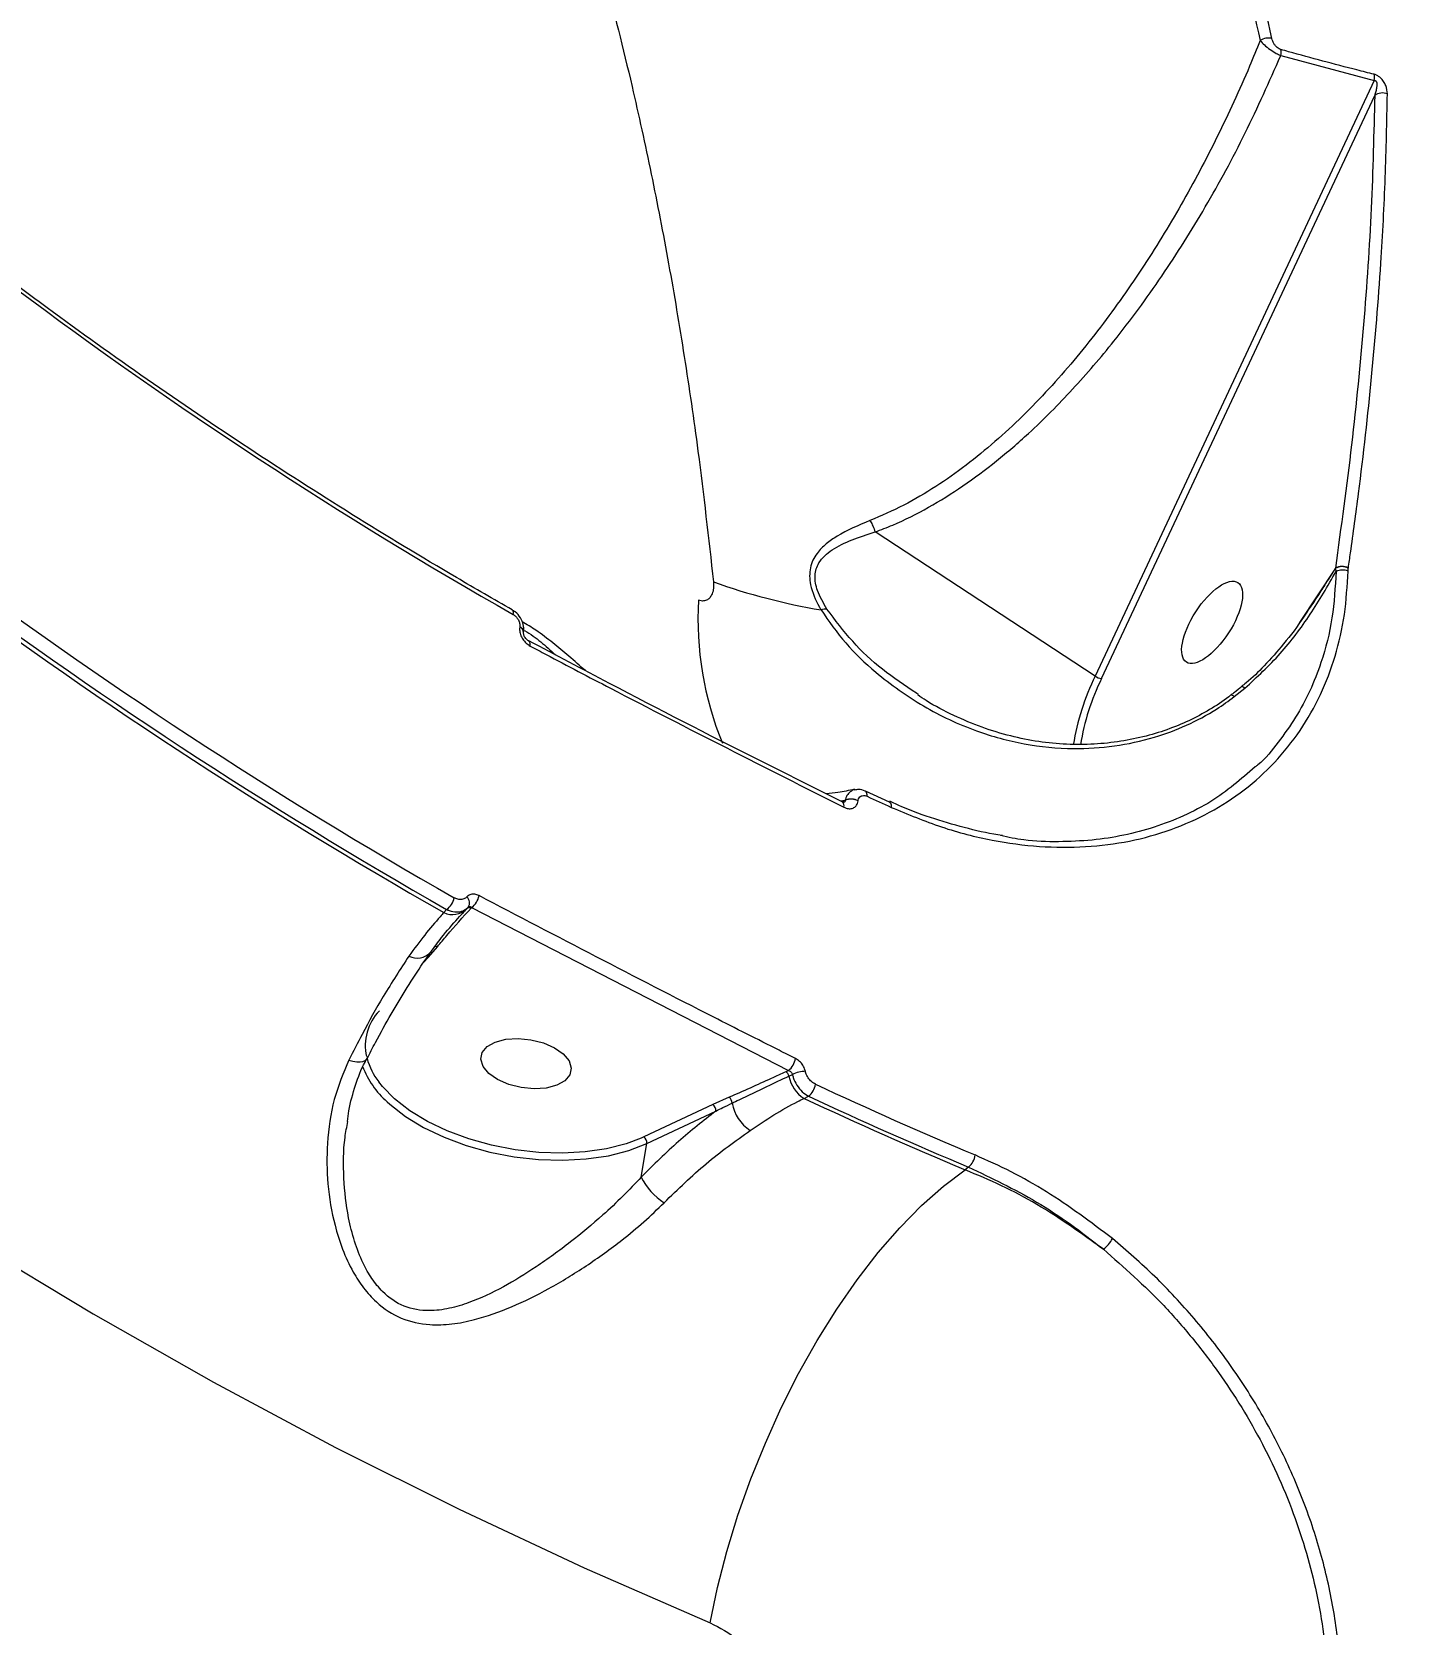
# Model space of a CAD drawing. Header units: millimetres. Extents: x -6328 to 5334, y -5037 to 4112.
# Drawn here: x -2576.2 to -2439.1, y 128.3 to 285.2 of the extents above; entities that cross this region are included whole.
import ezdxf

# ---------------------------------------------------------------- set-up
doc = ezdxf.new("R2010")
doc.units = ezdxf.units.MM
for name, color, linetype in [('DIKOM_ОБЪЕКТ', 7, 'Continuous'), ('DIKOM_РАЗМЕР_ЗОНА', 7, 'Continuous'), ('DIKOM_РАЗМЕР_ОБЪЕКТА', 7, 'Continuous')]:
    doc.layers.add(name, color=color, linetype=linetype)
doc.styles.add('style1', font='arial.ttf', dxfattribs={"width": 0.8})
doc.dimstyles.new('1-50', dxfattribs={"dimtxt": 300, "dimasz": 200, "dimexe": 100, "dimexo": 0, "dimgap": 100, "dimtad": 1, "dimtxsty": 'style1', "dimcen": 200, "dimclrd": 7, "dimclre": 7, "dimclrt": 7, "dimadec": 1, "dimazin": 2, "dimtfac": 1, "dimtmove": 0, "dimatfit": 2, "dimfxl": 0, "dimlwd": 25, "dimlwe": 18, "dimarcsym": 0})

# ---------------------------------------------------------------- blocks, each defined once
blk = doc.blocks.new('*D0')
at = {"layer": 'Defpoints', "color": 0, "transparency": 16777216}
for p in [(-3539.45, 760.32), (3333.52, 448.13), (3333.52, -4437.11)]:
    blk.add_point(p, dxfattribs=at)
at = {"layer": 'DIKOM_РАЗМЕР_ОБЪЕКТА', "color": 7, "lineweight": 18, "transparency": 16777216}
for p, q in [((-3539.45, 760.32), (-3539.45, -4537.11)), ((3333.52, 448.13), (3333.52, -4537.11))]:
    blk.add_line(p, q, dxfattribs=at)
at = {"layer": 'DIKOM_РАЗМЕР_ОБЪЕКТА', "color": 7, "lineweight": 25, "transparency": 16777216}
blk.add_line((-3339.45, -4437.11), (3133.52, -4437.11), dxfattribs=at)
at = {"layer": 'DIKOM_РАЗМЕР_ОБЪЕКТА', "color": 7, "transparency": 16777216}
for points in [[(-3339.45, -4403.77), (-3339.45, -4470.44), (-3539.45, -4437.11)], [(3133.52, -4403.77), (3133.52, -4470.44), (3333.52, -4437.11)]]:
    blk.add_solid(points, dxfattribs=at)
at = {"layer": 'DIKOM_РАЗМЕР_ОБЪЕКТА', "color": 7, "transparency": 16777216, "insert": (-102.96, -4183.94), "char_height": 300, "attachment_point": 5, "style": 'style1'}
blk.add_mtext('6900', dxfattribs=at)
blk = doc.blocks.new('*D1')
at = {"layer": 'Defpoints', "color": 0, "transparency": 16777216}
for p in [(-5040.91, 625.75), (5333.52, 448.13), (5333.52, -4936.78)]:
    blk.add_point(p, dxfattribs=at)
at = {"layer": 'DIKOM_РАЗМЕР_ЗОНА', "color": 7, "lineweight": 18, "transparency": 16777216}
for p, q in [((-5040.91, 625.75), (-5040.91, -5036.78)), ((5333.52, 448.13), (5333.52, -5036.78))]:
    blk.add_line(p, q, dxfattribs=at)
at = {"layer": 'DIKOM_РАЗМЕР_ЗОНА', "color": 7, "lineweight": 25, "transparency": 16777216}
blk.add_line((-4840.91, -4936.78), (5133.52, -4936.78), dxfattribs=at)
at = {"layer": 'DIKOM_РАЗМЕР_ЗОНА', "color": 7, "transparency": 16777216}
for points in [[(-4840.91, -4903.45), (-4840.91, -4970.11), (-5040.91, -4936.78)], [(5133.52, -4903.45), (5133.52, -4970.11), (5333.52, -4936.78)]]:
    blk.add_solid(points, dxfattribs=at)
at = {"layer": 'DIKOM_РАЗМЕР_ЗОНА', "color": 7, "transparency": 16777216, "insert": (-104.69, -4683.61), "char_height": 300, "attachment_point": 5, "style": 'style1'}
blk.add_mtext('10400', dxfattribs=at)
blk = doc.blocks.new('*D2')
at = {"layer": 'Defpoints', "color": 0, "transparency": 16777216}
for p in [(-5303.77, 2121.42), (-1621.11, 2121.42), (560.33, -2395.62)]:
    blk.add_point(p, dxfattribs=at)
at = {"layer": 'DIKOM_РАЗМЕР_ОБЪЕКТА', "color": 7, "lineweight": 18, "transparency": 16777216}
for p, q in [((-1621.11, 2121.42), (-5403.77, 2121.42)), ((560.33, -2395.62), (-5403.77, -2395.62))]:
    blk.add_line(p, q, dxfattribs=at)
at = {"layer": 'DIKOM_РАЗМЕР_ОБЪЕКТА', "color": 7, "lineweight": 25, "transparency": 16777216}
blk.add_line((-5303.77, -2195.62), (-5303.77, 1921.42), dxfattribs=at)
at = {"layer": 'DIKOM_РАЗМЕР_ОБЪЕКТА', "color": 7, "transparency": 16777216}
for points in [[(-5337.11, 1921.42), (-5270.44, 1921.42), (-5303.77, 2121.42)], [(-5337.11, -2195.62), (-5270.44, -2195.62), (-5303.77, -2395.62)]]:
    blk.add_solid(points, dxfattribs=at)
at = {"layer": 'DIKOM_РАЗМЕР_ОБЪЕКТА', "color": 7, "transparency": 16777216, "insert": (-5556.94, -137.1), "char_height": 300, "attachment_point": 5, "rotation": 90, "style": 'style1'}
blk.add_mtext('4500', dxfattribs=at)
blk = doc.blocks.new('*D3')
at = {"layer": 'Defpoints', "color": 0, "transparency": 16777216}
for p in [(-1814.92, 4111.71), (-5877.98, -3895.62), (33.33, -3895.62)]:
    blk.add_point(p, dxfattribs=at)
at = {"layer": 'DIKOM_РАЗМЕР_ЗОНА', "color": 7, "lineweight": 18, "transparency": 16777216}
for p, q in [((-1814.92, 4111.71), (-5977.98, 4111.71)), ((33.33, -3895.62), (-5977.98, -3895.62))]:
    blk.add_line(p, q, dxfattribs=at)
at = {"layer": 'DIKOM_РАЗМЕР_ЗОНА', "color": 7, "lineweight": 25, "transparency": 16777216}
blk.add_line((-5877.98, 3911.71), (-5877.98, -3695.62), dxfattribs=at)
at = {"layer": 'DIKOM_РАЗМЕР_ЗОНА', "color": 7, "transparency": 16777216}
for points in [[(-5911.31, 3911.71), (-5844.65, 3911.71), (-5877.98, 4111.71)], [(-5911.31, -3695.62), (-5844.65, -3695.62), (-5877.98, -3895.62)]]:
    blk.add_solid(points, dxfattribs=at)
at = {"layer": 'DIKOM_РАЗМЕР_ЗОНА', "color": 7, "transparency": 16777216, "insert": (-6131.15, 108.05), "char_height": 300, "attachment_point": 5, "rotation": 90, "style": 'style1'}
blk.add_mtext('8000', dxfattribs=at)

msp = doc.modelspace()

# ---------------------------------------------------------------- linework, layer by layer
at = {"layer": 'DIKOM_ОБЪЕКТ', "color": 7, "linetype": 'Continuous', "lineweight": 15}
for p, q in [((-2453.081, 282.838), (-2443.876, 280.39)), ((-2443.876, 280.39), (-2471.375, 221.7)), ((-2470.741, 221.474), (-2443.831, 278.905)), ((-2471.375, 221.7), (-2493.047, 235.901)), ((-2447.707, 232.329), (-2451.228, 226.983)), ((-2447.721, 232.299), (-2448.384, 231.264)), ((-2447.707, 232.329), (-2447.721, 232.299)), ((-2447.721, 232.299), (-2447.632, 232.009)), ((-2446.455, 232.053), (-2446.43, 232.324)), ((-2446.43, 232.324), (-2446.425, 232.36)), ((-2528.08, 226.554), (-2528.083, 226.532)), ((-2527.182, 225.151), (-2527.199, 225.161)), ((-2488.821, 219.9), (-2488.977, 220.009)), ((-2457.965, 219.811), (-2457.985, 219.801)), ((-2457.664, 219.675), (-2456.626, 220.503)), ((-2491.64, 209.267), (-2494.012, 210.353)), ((-2496.485, 209.407), (-2496.002, 209.48)), ((-2496.005, 209.458), (-2496.321, 209.325)), ((-2496.251, 209.26), (-2496.269, 209.27)), ((-2496.002, 209.48), (-2496.005, 209.458)), ((-2494.738, 209.4), (-2494.735, 209.422)), ((-2535.285, 198.705), (-2535.562, 198.4)), ((-2532.874, 198.843), (-2532.822, 198.899)), ((-2532.822, 198.899), (-2501.599, 182.837)), ((-2537.085, 194), (-2536.195, 195.032)), ((-2537.592, 193.445), (-2537.085, 194)), ((-2501.599, 182.837), (-2501.846, 182.721)), ((-2501.559, 182.286), (-2501.211, 182.45)), ((-2509.043, 179.481), (-2515.861, 176.285)), ((-2507.45, 180.193), (-2509.043, 179.481)), ((-2500.062, 180.08), (-2499.612, 180.293)), ((-2515.566, 175.642), (-2508.749, 178.838)), ((-2515.861, 176.285), (-2516.098, 176.177)), ((-2516.103, 172.34), (-2515.566, 175.642)), ((-2483.849, 173.308), (-2484.19, 173.046))]:
    msp.add_line(p, q, dxfattribs=at)
at = {"layer": 'DIKOM_ОБЪЕКТ', "color": 7, "linetype": 'Continuous', "lineweight": 15, "flags": 128}
for points in [[(-2669.019, 233.06), (-2658.806, 223.655), (-2648.386, 214.528), (-2637.763, 205.685), (-2626.944, 197.13), (-2615.934, 188.869), (-2604.74, 180.905), (-2593.367, 173.243), (-2581.822, 165.888), (-2570.112, 158.843), (-2558.242, 152.112), (-2546.22, 145.699), (-2534.051, 139.608), (-2521.743, 133.841), (-2509.302, 128.402)], [(-2528.712, 227.761), (-2528.697, 227.891), (-2528.7, 228.005), (-2528.721, 228.102), (-2528.759, 228.178), (-2528.813, 228.231), (-2528.821, 228.236)], [(-2527.699, 225.997), (-2527.697, 226.012), (-2527.696, 226.019)], [(-2456.626, 220.503), (-2456.789, 220.621), (-2456.901, 220.668), (-2456.945, 220.658)], [(-2493.858, 209.854), (-2493.851, 209.988), (-2493.862, 210.107), (-2493.888, 210.206), (-2493.93, 210.284), (-2493.986, 210.338), (-2494.012, 210.352)], [(-2496.137, 208.778), (-2496.126, 208.927), (-2496.136, 209.056), (-2496.167, 209.159), (-2496.218, 209.234), (-2496.251, 209.26)], [(-2491.64, 209.267), (-2491.613, 209.252), (-2491.557, 209.198), (-2491.514, 209.12), (-2491.487, 209.021), (-2491.477, 208.902), (-2491.482, 208.768)], [(-2533.147, 198.942), (-2533.227, 198.855), (-2533.311, 198.763)], [(-2524.653, 185.073), (-2523.789, 184.467), (-2523.223, 183.783), (-2523, 183.077), (-2523.137, 182.406), (-2523.625, 181.824), (-2524.422, 181.379), (-2525.466, 181.106), (-2526.671, 181.028), (-2527.939, 181.15), (-2529.168, 181.464), (-2530.258, 181.943), (-2531.122, 182.549), (-2531.688, 183.233), (-2531.911, 183.939), (-2531.774, 184.61), (-2531.286, 185.192), (-2530.489, 185.637), (-2529.445, 185.91), (-2528.24, 185.989), (-2526.972, 185.866), (-2525.743, 185.552), (-2524.653, 185.073)], [(-2544.918, 183.87), (-2544.516, 183.764), (-2544.144, 183.705), (-2543.812, 183.696), (-2543.533, 183.737), (-2543.316, 183.826), (-2543.169, 183.96), (-2543.148, 183.993)], [(-2516.098, 176.177), (-2517.583, 175.616), (-2519.521, 175.12), (-2521.633, 174.808), (-2523.873, 174.686), (-2526.191, 174.758), (-2528.537, 175.021), (-2530.859, 175.47), (-2533.106, 176.094), (-2535.23, 176.882), (-2537.184, 177.814), (-2538.924, 178.871), (-2540.414, 180.03), (-2541.619, 181.265), (-2541.976, 181.719)], [(-2541.159, 179.753), (-2540.886, 179.504), (-2539.35, 178.309), (-2537.555, 177.219), (-2535.541, 176.258), (-2533.351, 175.446), (-2531.033, 174.801), (-2528.638, 174.338), (-2526.219, 174.067), (-2523.829, 173.993), (-2521.519, 174.119), (-2519.341, 174.441), (-2517.342, 174.952), (-2515.566, 175.642)], [(-2509.302, 128.402), (-2508.58, 131.886), (-2507.667, 135.433), (-2506.572, 139.011), (-2505.305, 142.586), (-2503.878, 146.127), (-2502.303, 149.601), (-2500.594, 152.976), (-2498.769, 156.222), (-2496.842, 159.308), (-2494.832, 162.208), (-2492.757, 164.894), (-2490.636, 167.342), (-2488.488, 169.529), (-2486.333, 171.436), (-2484.19, 173.046)]]:
    msp.add_lwpolyline(points, dxfattribs=at)
at = {"layer": 'DIKOM_ОБЪЕКТ', "color": 7, "linetype": 'Continuous', "lineweight": 15}
for centre, radius, start, end in [((-2454.328, 283.199), 1.372, 74.30434, 124.90513), ((-2454.499, 283.138), 1.45, 348.03863, 12.06549), ((-2445.315, 280.658), 1.464, 349.42904, 13.45849), ((-2443.076, 277.933), 1.231, 66.1698, 127.87064), ((-2296.986, 634.938), 468.497, 233.1727, 240.35561), ((-2290.589, 628.035), 494.166, 233.20918, 240.31914), ((-2290.379, 628.223), 493.064, 233.20918, 240.31914), ((-2447.053, 231.189), 1.295, 61.23622, 121.01344), ((-2447.038, 231.194), 1.318, 62.26275, 120.50719), ((-2290.85, 628.036), 494.441, 233.19324, 240.33507), ((-2487.7, 291.125), 63.808, 250.5081, 260.3614), ((-2446.993, 230.674), 1.48, 68.68645, 115.59992), ((-2478.388, 227.314), 32.135, 176.65995, 202.36991), ((-2497.82, 226.372), 1.93, 89.51482, 106.96529), ((-2528.281, 225.985), 0.581, 0.5646, 70.11245), ((-2528.28, 226.004), 0.585, 1.59272, 69.97742), ((-2527.499, 224.814), 0.463, 341.27483, 46.80114), ((-2449.449, 211.002), 24.397, 153.99112, 170.74232), ((-2449.654, 211.157), 23.475, 153.92876, 170.75088), ((-2470.652, 222.727), 1.256, 234.85141, 265.96368), ((-2495.438, 207.976), 1.587, 63.83258, 110.93672), ((-2495.435, 207.998), 1.587, 63.83359, 110.94059), ((-2302.624, 624.765), 456.86, 245.25496, 245.58254), ((-2536.428, 200.281), 1.947, 305.93902, 347.2238), ((-2533.83, 199.356), 0.798, 328.79361, 47.61778), ((-2533.936, 200.406), 1.874, 306.48428, 349.47712), ((-2534.7, 200.213), 2.008, 244.56865, 313.7559), ((-2533.032, 198.476), 0.4, 66.59602, 134.11335), ((-2536.355, 194.584), 0.476, 70.2857, 101.44585), ((-2538.187, 195.688), 1.773, 242.54295, 318.18314), ((-2538.43, 185.31), 4.871, 135.60057, 193.06393), ((-2536.552, 185.874), 6.832, 195.67593, 217.45111), ((-2502.819, 184.365), 1.955, 308.59798, 349.67247), ((-2535.253, 186.413), 8.901, 200.92829, 228.43702), ((-2502.235, 182.153), 0.688, 11.14849, 55.651), ((-2498.202, 182.953), 3.423, 191.23349, 237.07758), ((-2499.827, 179.496), 3.261, 91.87968, 115.09709), ((-2500.803, 181.758), 1.888, 309.10675, 351.5331), ((-2296.597, 616.898), 480.136, 245.07568, 247.12863), ((-2509.425, 178.917), 0.681, 353.31934, 55.90915), ((-2507.866, 179.624), 0.706, 359.56257, 53.84139), ((-2503.113, 180.374), 4.117, 190.58417, 236.70463), ((-2297.084, 616.682), 481.479, 245.06607, 247.13213), ((-2296.821, 616.685), 481.21, 245.07568, 247.12863), ((-2516.242, 175.721), 0.681, 353.31934, 55.90915), ((-2485.059, 174.726), 1.864, 310.48703, 353.37207), ((-2510.62, 174.943), 6.069, 205.3904, 237.79321), ((-2472.513, 167.817), 3.242, 306.8252, 331.45704)]:
    msp.add_arc(centre, radius, start, end, dxfattribs=at)
msp.add_ellipse((-2459.848, 226.993), major_axis=(2.535, 3.917), ratio=0.4116017, dxfattribs=at)
for points, knots in [([(-2585.777, 390.995), (-2583.375, 389.703), (-2577.928, 386.772), (-2570.77, 381.336), (-2564.121, 375.355), (-2558.523, 369.481), (-2553.13, 362.984), (-2547.964, 355.86), (-2543.02, 348.088), (-2538.33, 339.699), (-2533.907, 330.694), (-2529.848, 321.284), (-2526.149, 311.519), (-2522.796, 301.439), (-2519.732, 290.887), (-2517.187, 280.761), (-2515.093, 271.213), (-2513.375, 262.336), (-2511.842, 253.221), (-2510.32, 242.824), (-2509.475, 235.293), (-2508.991, 230.975)], [0, 0, 0, 0, 0.060087, 0.1363229, 0.1898061, 0.2434773, 0.2972425, 0.3516884, 0.4062313, 0.461466, 0.5168008, 0.5723367, 0.6250885, 0.6778404, 0.7309376, 0.7840348, 0.8243505, 0.8646663, 0.905134, 0.9456016, 1, 1, 1, 1]), ([(-2468.677, 330.353), (-2467.355, 326.838), (-2464.707, 319.802), (-2461.164, 308.524), (-2457.912, 296.762), (-2456.046, 288.472), (-2455.112, 284.323)], [0, 0, 0, 0, 0.2489042, 0.4982426, 0.7488996, 1, 1, 1, 1]), ([(-2453.957, 284.519), (-2454.884, 288.637), (-2456.74, 296.881), (-2459.985, 308.63), (-2463.541, 319.962), (-2466.212, 327.058), (-2467.549, 330.609)], [0, 0, 0, 0, 0.2489045, 0.498243, 0.7488998, 1, 1, 1, 1]), ([(-2455.112, 284.323), (-2455.458, 283.478), (-2456.771, 280.265), (-2459.284, 274.812), (-2462.831, 268.123), (-2466.756, 261.721), (-2471.088, 255.625), (-2475.878, 249.899), (-2481.164, 244.678), (-2486.033, 240.948), (-2490.222, 238.454), (-2492.461, 237.499), (-2493.585, 237.02)], [0, 0, 0, 0, 0.0419956, 0.1595241, 0.2774949, 0.3950326, 0.5131221, 0.6333425, 0.7545641, 0.8758681, 0.937691, 1, 1, 1, 1]), ([(-2455.112, 284.323), (-2454.989, 284.183), (-2454.74, 283.902), (-2454.168, 283.446), (-2453.576, 283.07), (-2453.232, 282.908), (-2453.081, 282.838)], [0, 0, 0, 0, 0.2829499, 0.5675041, 0.8112066, 1, 1, 1, 1]), ([(-2453.082, 283.442), (-2453.138, 283.461), (-2453.255, 283.502), (-2453.443, 283.63), (-2453.626, 283.813), (-2453.84, 284.123), (-2453.909, 284.359), (-2453.957, 284.519)], [0, 0, 0, 0, 0.1212309, 0.252323, 0.4115915, 0.5993614, 1, 1, 1, 1]), ([(-2493.047, 235.901), (-2492.472, 236.122), (-2490.68, 236.81), (-2487.77, 238.277), (-2484.358, 240.406), (-2481.074, 242.858), (-2477.434, 246.001), (-2473.539, 249.914), (-2469.13, 255.072), (-2464.736, 261.053), (-2460.43, 267.924), (-2456.489, 275.168), (-2454.217, 280.281), (-2453.081, 282.838)], [0, 0, 0, 0, 0.031069, 0.0969235, 0.1628035, 0.2303663, 0.2979423, 0.3965509, 0.4957336, 0.6204828, 0.7452533, 0.8726241, 1, 1, 1, 1]), ([(-2443.891, 280.999), (-2444.454, 281.141), (-2447.266, 281.848), (-2450.329, 282.668), (-2452.825, 283.369), (-2453.082, 283.442)], [0, 0, 0, 0, 0.1831691, 0.9158785, 1, 1, 1, 1]), ([(-2442.579, 279.059), (-2442.603, 279.335), (-2442.637, 279.726), (-2442.93, 280.287), (-2443.205, 280.619), (-2443.515, 280.852), (-2443.737, 280.957), (-2443.859, 280.99), (-2443.891, 280.999)], [0, 0, 0, 0, 0.4029944, 0.5733156, 0.7451256, 0.8533581, 0.9617344, 1, 1, 1, 1]), ([(-2443.876, 280.39), (-2443.863, 280.393), (-2443.836, 280.399), (-2443.792, 280.398), (-2443.758, 280.385), (-2443.726, 280.363), (-2443.694, 280.329), (-2443.635, 280.211), (-2443.617, 279.992), (-2443.642, 279.665), (-2443.715, 279.293), (-2443.793, 279.033), (-2443.831, 278.905)], [0, 0, 0, 0, 0.0254608, 0.0517463, 0.0782608, 0.0864713, 0.1149989, 0.1528949, 0.3029807, 0.4907534, 0.7490049, 1, 1, 1, 1]), ([(-2443.831, 278.905), (-2443.917, 275.228), (-2444.088, 267.869), (-2444.878, 256.367), (-2446.025, 244.557), (-2447.146, 236.407), (-2447.707, 232.329)], [0, 0, 0, 0, 0.2490861, 0.498536, 0.7490844, 1, 1, 1, 1]), ([(-2446.425, 232.36), (-2446.354, 232.852), (-2445.999, 235.309), (-2445.148, 241.652), (-2444.07, 251.243), (-2443.236, 261.593), (-2442.74, 270.868), (-2442.632, 276.329), (-2442.579, 279.059)], [0, 0, 0, 0, 0.0299885, 0.1499472, 0.3900562, 0.630165, 0.8150826, 1, 1, 1, 1]), ([(-2528.824, 228.237), (-2530.653, 229.288), (-2535.96, 232.335), (-2544.638, 237.595), (-2554.806, 244.102), (-2564.816, 250.889), (-2572.473, 256.36), (-2576.788, 259.572), (-2577.859, 260.369)], [0, 0, 0, 0, 0.108266, 0.3142021, 0.5201407, 0.7260779, 0.9320136, 1, 1, 1, 1]), ([(-2493.585, 237.02), (-2494.705, 236.547), (-2496.271, 235.885), (-2497.916, 234.739), (-2498.898, 233.759), (-2499.559, 232.426), (-2499.515, 230.557), (-2498.903, 229.118), (-2498.438, 228.313), (-2498.384, 228.219)], [0, 0, 0, 0, 0.2865141, 0.4002731, 0.5163009, 0.6574617, 0.7993903, 0.9763495, 1, 1, 1, 1]), ([(-2493.585, 237.02), (-2493.566, 236.994), (-2493.456, 236.836), (-2493.249, 236.478), (-2493.122, 236.11), (-2493.052, 235.907)], [0, 0, 0, 0, 0.0844017, 0.4973366, 1, 1, 1, 1]), ([(-2497.804, 228.303), (-2498.158, 228.906), (-2498.797, 229.993), (-2499.088, 231.625), (-2498.622, 233.075), (-2497.299, 234.241), (-2495.354, 235.168), (-2493.843, 235.671), (-2493.053, 235.907), (-2493.052, 235.907)], [0, 0, 0, 0, 0.1595683, 0.2875575, 0.4150728, 0.5935057, 0.7940437, 0.9997271, 1, 1, 1, 1]), ([(-2493.052, 235.907), (-2493.052, 235.906), (-2493.051, 235.904), (-2493.049, 235.902), (-2493.047, 235.901), (-2493.047, 235.901)], [0, 0, 0, 0, 0.3462267, 0.8146328, 1, 1, 1, 1]), ([(-2508.991, 230.975), (-2508.98, 230.768), (-2508.958, 230.34), (-2509.086, 229.826), (-2509.307, 229.449), (-2509.584, 229.204), (-2509.895, 229.092), (-2510.204, 229.089), (-2510.384, 229.155), (-2510.468, 229.186)], [0, 0, 0, 0, 0.1943994, 0.4037079, 0.553904, 0.691013, 0.8350645, 0.9219116, 1, 1, 1, 1]), ([(-2491.482, 208.768), (-2489.825, 208.079), (-2486.511, 206.701), (-2481.602, 205.458), (-2476.847, 204.822), (-2472.303, 204.797), (-2467.945, 205.351), (-2463.843, 206.498), (-2460.051, 208.193), (-2456.625, 210.408), (-2453.633, 213.122), (-2451.107, 216.275), (-2449.094, 219.795), (-2447.647, 223.637), (-2446.702, 227.712), (-2446.537, 230.608), (-2446.455, 232.053)], [0, 0, 0, 0, 0.0751074, 0.1502148, 0.2212822, 0.2925775, 0.3636452, 0.4347702, 0.5061233, 0.5772487, 0.64834, 0.7196587, 0.7907511, 0.8604287, 0.9303186, 1, 1, 1, 1]), ([(-2456.626, 220.503), (-2455.424, 221.613), (-2453.018, 223.835), (-2450.102, 227.752), (-2448.459, 230.584), (-2447.632, 232.009)], [0, 0, 0, 0, 0.3317424, 0.6638449, 1, 1, 1, 1]), ([(-2447.632, 232.009), (-2447.725, 230.463), (-2447.91, 227.348), (-2449.161, 222.467), (-2451.01, 218.372), (-2453.329, 215.174), (-2454.63, 213.49), (-2455.515, 212.813), (-2455.6, 212.749)], [0, 0, 0, 0, 0.2043486, 0.4116874, 0.6939444, 0.838766, 0.984655, 1, 1, 1, 1]), ([(-2448.384, 231.264), (-2448.63, 230.876), (-2449.527, 229.469), (-2450.466, 228.09), (-2451.147, 227.092)], [0, 0, 0, 0, 0.2756003, 1, 1, 1, 1]), ([(-2527.709, 226.022), (-2527.699, 226.057), (-2527.636, 226.3), (-2527.715, 226.811), (-2527.992, 227.477), (-2528.401, 227.988), (-2528.729, 228.154), (-2528.835, 228.208)], [0, 0, 0, 0, 0.0435295, 0.2966034, 0.5736813, 0.8618043, 1, 1, 1, 1]), ([(-2528.712, 227.761), (-2528.71, 227.76), (-2528.623, 227.711), (-2528.455, 227.582), (-2528.276, 227.355), (-2528.144, 227.099), (-2528.064, 226.829), (-2528.075, 226.643), (-2528.08, 226.554)], [0, 0, 0, 0, 0.0043468, 0.2198207, 0.4355752, 0.5682506, 0.7938306, 1, 1, 1, 1]), ([(-2498.384, 228.219), (-2497.612, 227.105), (-2496.067, 224.875), (-2492.63, 221.65), (-2488.376, 218.605), (-2483.405, 216.269), (-2478.405, 214.909), (-2473.819, 214.448), (-2469.483, 214.723), (-2465.73, 215.525), (-2462.345, 216.795), (-2459.711, 218.182), (-2458.237, 219.256), (-2457.664, 219.675)], [0, 0, 0, 0, 0.0899533, 0.1801553, 0.3068406, 0.4334846, 0.5393772, 0.6451759, 0.7305693, 0.8158828, 0.8857292, 0.9555188, 1, 1, 1, 1]), ([(-2488.977, 220.009), (-2490.122, 220.764), (-2492.385, 222.258), (-2495.383, 225.075), (-2496.992, 227.22), (-2497.804, 228.303)], [0, 0, 0, 0, 0.3362722, 0.6651695, 1, 1, 1, 1]), ([(-2450.34, 228.284), (-2450.502, 228.027), (-2451.25, 226.836), (-2452.69, 224.952), (-2454.601, 222.8), (-2456.002, 221.403), (-2456.808, 220.791), (-2456.958, 220.677)], [0, 0, 0, 0, 0.0901214, 0.4171706, 0.7050329, 0.9449469, 1, 1, 1, 1]), ([(-2528.083, 226.532), (-2528.09, 226.442), (-2528.109, 226.211), (-2528.02, 225.793), (-2527.795, 225.332), (-2527.464, 224.923), (-2527.195, 224.751), (-2527.061, 224.665)], [0, 0, 0, 0, 0.1342544, 0.3469772, 0.5632481, 0.7817386, 1, 1, 1, 1]), ([(-2521.615, 222.238), (-2522.152, 222.715), (-2523.186, 223.634), (-2524.816, 224.975), (-2526.366, 226.184), (-2527.394, 226.789), (-2527.854, 227.059)], [0, 0, 0, 0, 0.275333, 0.5299674, 0.7900511, 1, 1, 1, 1]), ([(-2527.2, 225.164), (-2527.208, 225.167), (-2527.248, 225.185), (-2527.357, 225.267), (-2527.489, 225.409), (-2527.598, 225.578), (-2527.669, 225.747), (-2527.703, 225.893), (-2527.702, 225.979), (-2527.7, 225.989), (-2527.699, 225.991)], [0, 0, 0, 0, 0.0444, 0.2024448, 0.3625987, 0.5181974, 0.6575557, 0.8027677, 0.9536476, 1, 1, 1, 1]), ([(-2527.605, 226.191), (-2527.318, 226.015), (-2526.521, 225.526), (-2525.498, 224.655), (-2524.798, 224.015), (-2524.556, 223.792)], [0, 0, 0, 0, 0.2686266, 0.7464072, 1, 1, 1, 1]), ([(-2496.24, 209.285), (-2499.036, 210.676), (-2506.771, 214.523), (-2517.082, 219.822), (-2524.526, 223.771), (-2527.171, 225.175)], [0, 0, 0, 0, 0.2673299, 0.7395887, 1, 1, 1, 1]), ([(-2527.061, 224.665), (-2526.534, 224.387), (-2523.904, 222.997), (-2513.694, 217.64), (-2503.841, 212.666), (-2496.137, 208.778)], [0, 0, 0, 0, 0.0517104, 0.2585534, 1, 1, 1, 1]), ([(-2457.993, 219.849), (-2457.995, 219.848), (-2458.557, 219.36), (-2459.85, 218.524), (-2461.857, 217.391), (-2464.048, 216.472), (-2466.387, 215.743), (-2468.887, 215.229), (-2471.51, 214.953), (-2474.219, 214.937), (-2476.973, 215.204), (-2479.761, 215.764), (-2482.562, 216.618), (-2485.339, 217.797), (-2487.451, 218.884), (-2488.585, 219.658), (-2488.864, 219.848)], [0, 0, 0, 0, 0.0001489, 0.0670162, 0.1348656, 0.2033953, 0.2758506, 0.351737, 0.4311759, 0.5137549, 0.5986455, 0.6859141, 0.7774682, 0.8717862, 0.9684677, 1, 1, 1, 1]), ([(-2456.949, 220.668), (-2457.18, 220.471), (-2457.518, 220.183), (-2457.876, 219.926), (-2457.989, 219.844)], [0, 0, 0, 0, 0.6841748, 1, 1, 1, 1]), ([(-2457.664, 219.675), (-2457.68, 219.688), (-2457.784, 219.773), (-2457.919, 219.861), (-2457.952, 219.825), (-2457.965, 219.811)], [0, 0, 0, 0, 0.1059055, 0.6582785, 1, 1, 1, 1]), ([(-2455.6, 212.749), (-2456.995, 211.544), (-2459.148, 209.685), (-2462.642, 207.888), (-2466.453, 206.408), (-2470.608, 205.535), (-2474.985, 205.348), (-2477.997, 205.404), (-2479.935, 205.816), (-2480.699, 205.978)], [0, 0, 0, 0, 0.2178187, 0.3360064, 0.4550631, 0.6853876, 0.8035548, 0.9225883, 1, 1, 1, 1]), ([(-2495.084, 210.55), (-2495.636, 210.424), (-2496.592, 210.205), (-2497.489, 210.13), (-2497.868, 210.098)], [0, 0, 0, 0, 0.5773435, 1, 1, 1, 1]), ([(-2495.077, 210.481), (-2495.1, 210.482), (-2495.22, 210.482), (-2495.467, 210.35), (-2495.785, 210.078), (-2495.947, 209.72), (-2495.995, 209.508), (-2496.002, 209.48)], [0, 0, 0, 0, 0.0479784, 0.2521974, 0.6007933, 0.9464314, 1, 1, 1, 1]), ([(-2494.013, 210.347), (-2494.027, 210.355), (-2494.232, 210.477), (-2494.618, 210.56), (-2494.965, 210.493), (-2495.099, 210.467)], [0, 0, 0, 0, 0.0431881, 0.6291337, 1, 1, 1, 1]), ([(-2496.154, 209.226), (-2496.15, 209.227), (-2496.134, 209.232), (-2496.176, 209.226), (-2496.244, 209.261), (-2496.269, 209.273)], [0, 0, 0, 0, 0.1400419, 0.679384, 1, 1, 1, 1]), ([(-2496.005, 209.458), (-2496.009, 209.43), (-2496.02, 209.36), (-2496.083, 209.27), (-2496.16, 209.235), (-2496.194, 209.22)], [0, 0, 0, 0, 0.2611102, 0.6763433, 1, 1, 1, 1]), ([(-2496.137, 208.778), (-2495.995, 208.722), (-2495.711, 208.61), (-2495.309, 208.642), (-2494.987, 208.822), (-2494.798, 209.098), (-2494.755, 209.316), (-2494.738, 209.4)], [0, 0, 0, 0, 0.2182614, 0.4367519, 0.6530228, 0.8657456, 1, 1, 1, 1]), ([(-2494.735, 209.422), (-2494.733, 209.436), (-2494.717, 209.54), (-2494.65, 209.714), (-2494.501, 209.858), (-2494.31, 209.935), (-2494.099, 209.945), (-2493.933, 209.883), (-2493.858, 209.854)], [0, 0, 0, 0, 0.0340103, 0.252264, 0.4705298, 0.5979374, 0.8193065, 1, 1, 1, 1]), ([(-2480.501, 205.995), (-2480.518, 205.997), (-2481.623, 206.127), (-2483.86, 206.642), (-2487.181, 207.582), (-2489.778, 208.505), (-2491.246, 209.19), (-2491.616, 209.363)], [0, 0, 0, 0, 0.0048316, 0.3036525, 0.6022446, 0.8994426, 1, 1, 1, 1]), ([(-2602.718, -347.994), (-2598.991, -345.088), (-2591.683, -339.389), (-2580.787, -329.571), (-2570.029, -318.939), (-2559.284, -307.271), (-2548.402, -294.392), (-2538.72, -281.93), (-2530.224, -270.222), (-2523.28, -260.135), (-2516.654, -250.026), (-2510.335, -239.932), (-2504.112, -229.53), (-2496.681, -216.537), (-2488.156, -200.722), (-2478.794, -182.031), (-2470.144, -163.452), (-2462.187, -145.12), (-2455.168, -127.804), (-2448.806, -111.042), (-2443.161, -95.205), (-2437.895, -79.457), (-2432.459, -62.111), (-2427.067, -43.469), (-2421.827, -23.556), (-2417.425, -5.092), (-2413.639, 12.477), (-2410.465, 28.823), (-2407.69, 44.834), (-2405.033, 62.221), (-2402.673, 80.598), (-2400.722, 99.868), (-2399.415, 117.416), (-2398.615, 133.831), (-2398.254, 148.857), (-2398.265, 163.343), (-2398.638, 177.334), (-2399.347, 191.099), (-2400.129, 200.002), (-2400.52, 204.458)], [0, 0, 0, 0, 0.0321108, 0.0629807, 0.0939441, 0.1252643, 0.1566821, 0.189835, 0.2117861, 0.2337707, 0.2537041, 0.2736375, 0.2936718, 0.313706, 0.3466387, 0.3796847, 0.4118208, 0.4412262, 0.470712, 0.4960472, 0.5214337, 0.5455273, 0.5696649, 0.6018539, 0.6313075, 0.6608414, 0.6862174, 0.7116447, 0.7357766, 0.7599525, 0.7922219, 0.8217486, 0.8513558, 0.8767942, 0.9022838, 0.9264743, 0.9507088, 0.9753312, 1, 1, 1, 1]), ([(-2533.292, 199.945), (-2533.388, 199.865), (-2533.58, 199.704), (-2533.97, 199.653), (-2534.296, 199.728), (-2534.48, 199.824), (-2534.529, 199.85)], [0, 0, 0, 0, 0.2954348, 0.5903659, 0.8901389, 1, 1, 1, 1]), ([(-2532.094, 200.064), (-2532.129, 200.081), (-2532.3, 200.166), (-2532.613, 200.238), (-2533.004, 200.188), (-2533.196, 200.026), (-2533.292, 199.945)], [0, 0, 0, 0, 0.0810482, 0.3908327, 0.6951449, 1, 1, 1, 1]), ([(-2500.895, 184.015), (-2501.434, 184.285), (-2504.126, 185.637), (-2514.611, 190.934), (-2524.41, 196.051), (-2532.094, 200.064)], [0, 0, 0, 0, 0.0512253, 0.2561273, 1, 1, 1, 1]), ([(-2535.562, 198.4), (-2535.68, 198.264), (-2536.28, 197.574), (-2537.454, 196.231), (-2538.486, 194.822), (-2539.004, 194.115)], [0, 0, 0, 0, 0.1088866, 0.5528039, 1, 1, 1, 1]), ([(-2536.856, 194.496), (-2536.507, 194.983), (-2535.652, 196.175), (-2534.46, 197.492), (-2533.738, 198.289), (-2533.528, 198.522)], [0, 0, 0, 0, 0.3278343, 0.8038351, 1, 1, 1, 1]), ([(-2536.195, 195.032), (-2535.883, 195.405), (-2534.813, 196.688), (-2533.678, 197.949), (-2532.874, 198.843)], [0, 0, 0, 0, 0.2911771, 1, 1, 1, 1]), ([(-2535.285, 198.705), (-2535.199, 198.666), (-2534.879, 198.52), (-2534.31, 198.42), (-2533.637, 198.528), (-2533.311, 198.804), (-2533.147, 198.942)], [0, 0, 0, 0, 0.1092315, 0.4079413, 0.7031128, 1, 1, 1, 1]), ([(-2533.311, 198.763), (-2533.446, 198.615), (-2533.606, 198.44), (-2533.765, 198.26), (-2533.789, 198.233)], [0, 0, 0, 0, 0.8478114, 1, 1, 1, 1]), ([(-2533.147, 198.942), (-2533.119, 198.964), (-2533.061, 199.01), (-2532.955, 198.998), (-2532.875, 198.95), (-2532.831, 198.908), (-2532.822, 198.899)], [0, 0, 0, 0, 0.2865198, 0.589779, 0.9137368, 1, 1, 1, 1]), ([(-2539.004, 194.115), (-2539.844, 192.825), (-2541.381, 190.464), (-2543.366, 186.914), (-2544.486, 184.718), (-2544.918, 183.87)], [0, 0, 0, 0, 0.4251179, 0.7780799, 1, 1, 1, 1]), ([(-2543.133, 183.982), (-2542.855, 184.523), (-2542.067, 186.058), (-2540.742, 188.417), (-2539.178, 191.029), (-2537.879, 193.057), (-2537.118, 194.121), (-2536.868, 194.47)], [0, 0, 0, 0, 0.1346206, 0.382418, 0.6308945, 0.8790926, 1, 1, 1, 1]), ([(-2544.918, 183.87), (-2545.451, 182.595), (-2546.538, 179.995), (-2547.121, 175.81), (-2547.079, 171.624), (-2546.492, 168.107), (-2545.58, 165.205), (-2544.626, 163.127), (-2543.495, 161.376), (-2542.001, 159.703), (-2539.818, 158.27), (-2537.198, 157.71), (-2534.752, 157.808), (-2532.044, 158.346), (-2528.833, 159.497), (-2525.157, 161.318), (-2521.489, 163.549), (-2518.367, 165.804), (-2515.8, 167.919), (-2514.507, 169.174), (-2513.855, 169.807)], [0, 0, 0, 0, 0.0741124, 0.1510356, 0.2205987, 0.2917262, 0.3343346, 0.3775455, 0.4100567, 0.4432595, 0.4962516, 0.5490834, 0.5885348, 0.6289782, 0.6961141, 0.7650066, 0.8354346, 0.9076279, 0.9534372, 1, 1, 1, 1]), ([(-2545.067, 177.81), (-2545.022, 178.167), (-2544.869, 179.401), (-2544.284, 181.363), (-2543.675, 183.079), (-2543.2, 183.883), (-2543.134, 183.993)], [0, 0, 0, 0, 0.162236, 0.5605531, 0.9393502, 1, 1, 1, 1]), ([(-2499.934, 182.756), (-2499.946, 182.801), (-2499.997, 183.004), (-2500.165, 183.359), (-2500.489, 183.764), (-2500.76, 183.931), (-2500.895, 184.015)], [0, 0, 0, 0, 0.0855851, 0.3893451, 0.6948191, 1, 1, 1, 1]), ([(-2501.846, 182.721), (-2502.334, 182.494), (-2504.176, 181.635), (-2506.062, 180.804), (-2507.45, 180.193)], [0, 0, 0, 0, 0.2646963, 1, 1, 1, 1]), ([(-2507.16, 179.618), (-2506.928, 179.729), (-2505.765, 180.282), (-2503.897, 181.183), (-2502.277, 181.948), (-2501.559, 182.286)], [0, 0, 0, 0, 0.1222813, 0.6114381, 1, 1, 1, 1]), ([(-2501.599, 182.837), (-2501.544, 182.814), (-2501.435, 182.769), (-2501.304, 182.646), (-2501.235, 182.531), (-2501.215, 182.464), (-2501.211, 182.45)], [0, 0, 0, 0, 0.3131238, 0.619667, 0.9171247, 1, 1, 1, 1]), ([(-2501.211, 182.45), (-2501.185, 182.351), (-2501.093, 181.987), (-2500.798, 181.373), (-2500.266, 180.702), (-2499.83, 180.429), (-2499.612, 180.293)], [0, 0, 0, 0, 0.1106032, 0.4063325, 0.7035048, 1, 1, 1, 1]), ([(-2498.936, 181.48), (-2499.073, 181.559), (-2499.346, 181.716), (-2499.678, 182.113), (-2499.862, 182.479), (-2499.919, 182.697), (-2499.934, 182.756)], [0, 0, 0, 0, 0.2968968, 0.5940668, 0.8895197, 1, 1, 1, 1]), ([(-2508.749, 178.838), (-2508.521, 178.954), (-2507.997, 179.22), (-2507.462, 179.474), (-2507.16, 179.618)], [0, 0, 0, 0, 0.4352963, 1, 1, 1, 1]), ([(-2505.373, 176.933), (-2503.813, 177.967), (-2502.045, 179.138), (-2500.271, 179.98), (-2500.062, 180.08)], [0, 0, 0, 0, 0.8821406, 1, 1, 1, 1]), ([(-2516.103, 172.34), (-2516.698, 171.707), (-2517.897, 170.429), (-2520.225, 168.264), (-2523.077, 165.881), (-2526.365, 163.492), (-2529.7, 161.442), (-2532.559, 160.084), (-2535.017, 159.344), (-2537.177, 159.065), (-2539.525, 159.441), (-2541.429, 160.746), (-2542.69, 162.316), (-2543.63, 163.989), (-2544.403, 166.008), (-2545.106, 168.819), (-2545.469, 172.258), (-2545.479, 175.468), (-2545.123, 177.281), (-2545.021, 177.798)], [0, 0, 0, 0, 0.0536424, 0.1081218, 0.1908533, 0.2755088, 0.3532218, 0.4325649, 0.4764132, 0.5212748, 0.5777654, 0.6339701, 0.6693002, 0.7057228, 0.75398, 0.8030578, 0.8842004, 0.967004, 1, 1, 1, 1]), ([(-2508.749, 178.838), (-2509.985, 177.876), (-2512.478, 175.935), (-2514.888, 173.545), (-2516.103, 172.34)], [0, 0, 0, 0, 0.4960566, 1, 1, 1, 1]), ([(-2513.855, 169.807), (-2512.482, 171.138), (-2509.704, 173.832), (-2506.828, 175.891), (-2505.373, 176.933)], [0, 0, 0, 0, 0.4942419, 1, 1, 1, 1]), ([(-2469.665, 166.268), (-2471.81, 167.886), (-2475.054, 170.334), (-2479.651, 172.91), (-2482.019, 173.976), (-2483.208, 174.511)], [0, 0, 0, 0, 0.4927635, 0.7454697, 1, 1, 1, 1]), ([(-2470.57, 165.222), (-2472.725, 166.769), (-2475.985, 169.109), (-2480.608, 171.547), (-2482.993, 172.545), (-2484.19, 173.046)], [0, 0, 0, 0, 0.4927819, 0.7454818, 1, 1, 1, 1]), ([(-2483.849, 173.308), (-2481.596, 172.241), (-2478.186, 170.628), (-2473.785, 167.735), (-2471.644, 166.061), (-2470.57, 165.222)], [0, 0, 0, 0, 0.492808, 0.7454984, 1, 1, 1, 1]), ([(-2470.57, 165.222), (-2468.538, 163.437), (-2465.462, 160.736), (-2461.791, 156.514), (-2458.381, 152.059), (-2455.422, 147.237), (-2452.996, 142.171), (-2450.959, 136.978), (-2449.508, 131.627), (-2448.702, 126.25), (-2448.349, 121.582), (-2448.53, 118.331), (-2448.637, 116.426)], [0, 0, 0, 0, 0.1468748, 0.2222339, 0.2981482, 0.444988, 0.5203448, 0.5962631, 0.7424206, 0.8174389, 0.8930195, 1, 1, 1, 1]), ([(-2447.316, 116.415), (-2447.208, 118.362), (-2446.999, 122.108), (-2447.507, 127.767), (-2448.534, 133.258), (-2450.131, 138.688), (-2452.28, 143.984), (-2454.931, 149.085), (-2458.037, 153.931), (-2461.569, 158.442), (-2465.435, 162.622), (-2468.257, 165.054), (-2469.665, 166.268)], [0, 0, 0, 0, 0.1070822, 0.2059729, 0.3051836, 0.4040767, 0.5033365, 0.6029167, 0.7021785, 0.8013468, 0.9008323, 1, 1, 1, 1]), ([(-2509.302, 128.402), (-2508.371, 127.914), (-2506.53, 126.949), (-2504.253, 124.505), (-2502.684, 121.617), (-2502.133, 119.099), (-2502.198, 117.719), (-2502.216, 117.336)], [0, 0, 0, 0, 0.2385226, 0.4713368, 0.696805, 0.9159909, 1, 1, 1, 1])]:
    msp.add_open_spline(points, degree=3, knots=knots, dxfattribs=at)

# ---------------------------------------------------------------- dimensions: what is measured, and where the dimension line sits
at = {"layer": 'DIKOM_РАЗМЕР_ЗОНА'}
dim = msp.add_linear_dim(base=(-5877.98, -3895.616), p1=(-1814.925, 4111.709), p2=(33.33, -3895.616), angle=90, text='8000', dimstyle='1-50', dxfattribs=at)
dim.commit()
dim.dimension.update_dxf_attribs({"geometry": '*D3', "text_midpoint": (-5877.98, 108.046), "dimtype": 160})
dim = msp.add_linear_dim(base=(5333.521, -4936.782), p1=(-5040.908, 625.746), p2=(5333.521, 448.128), text='10400', dimstyle='1-50', dxfattribs=at)
dim.commit()
dim.dimension.update_dxf_attribs({"geometry": '*D1', "text_midpoint": (-104.69, -4936.782), "dimtype": 160})
at = {"layer": 'DIKOM_РАЗМЕР_ОБЪЕКТА'}
dim = msp.add_linear_dim(base=(-5303.773, 2121.419), p1=(560.33, -2395.616), p2=(-1621.109, 2121.419), angle=90, text='4500', dimstyle='1-50', dxfattribs=at)
dim.commit()
dim.dimension.update_dxf_attribs({"geometry": '*D2', "text_midpoint": (-5303.773, -137.099), "dimtype": 160})
dim = msp.add_linear_dim(base=(3333.521, -4437.108), p1=(-3539.449, 760.323), p2=(3333.521, 448.128), text='6900', dimstyle='1-50', dxfattribs=at)
dim.commit()
dim.dimension.update_dxf_attribs({"geometry": '*D0', "text_midpoint": (-102.964, -4437.108), "dimtype": 160})

doc.saveas('drawing.dxf')
